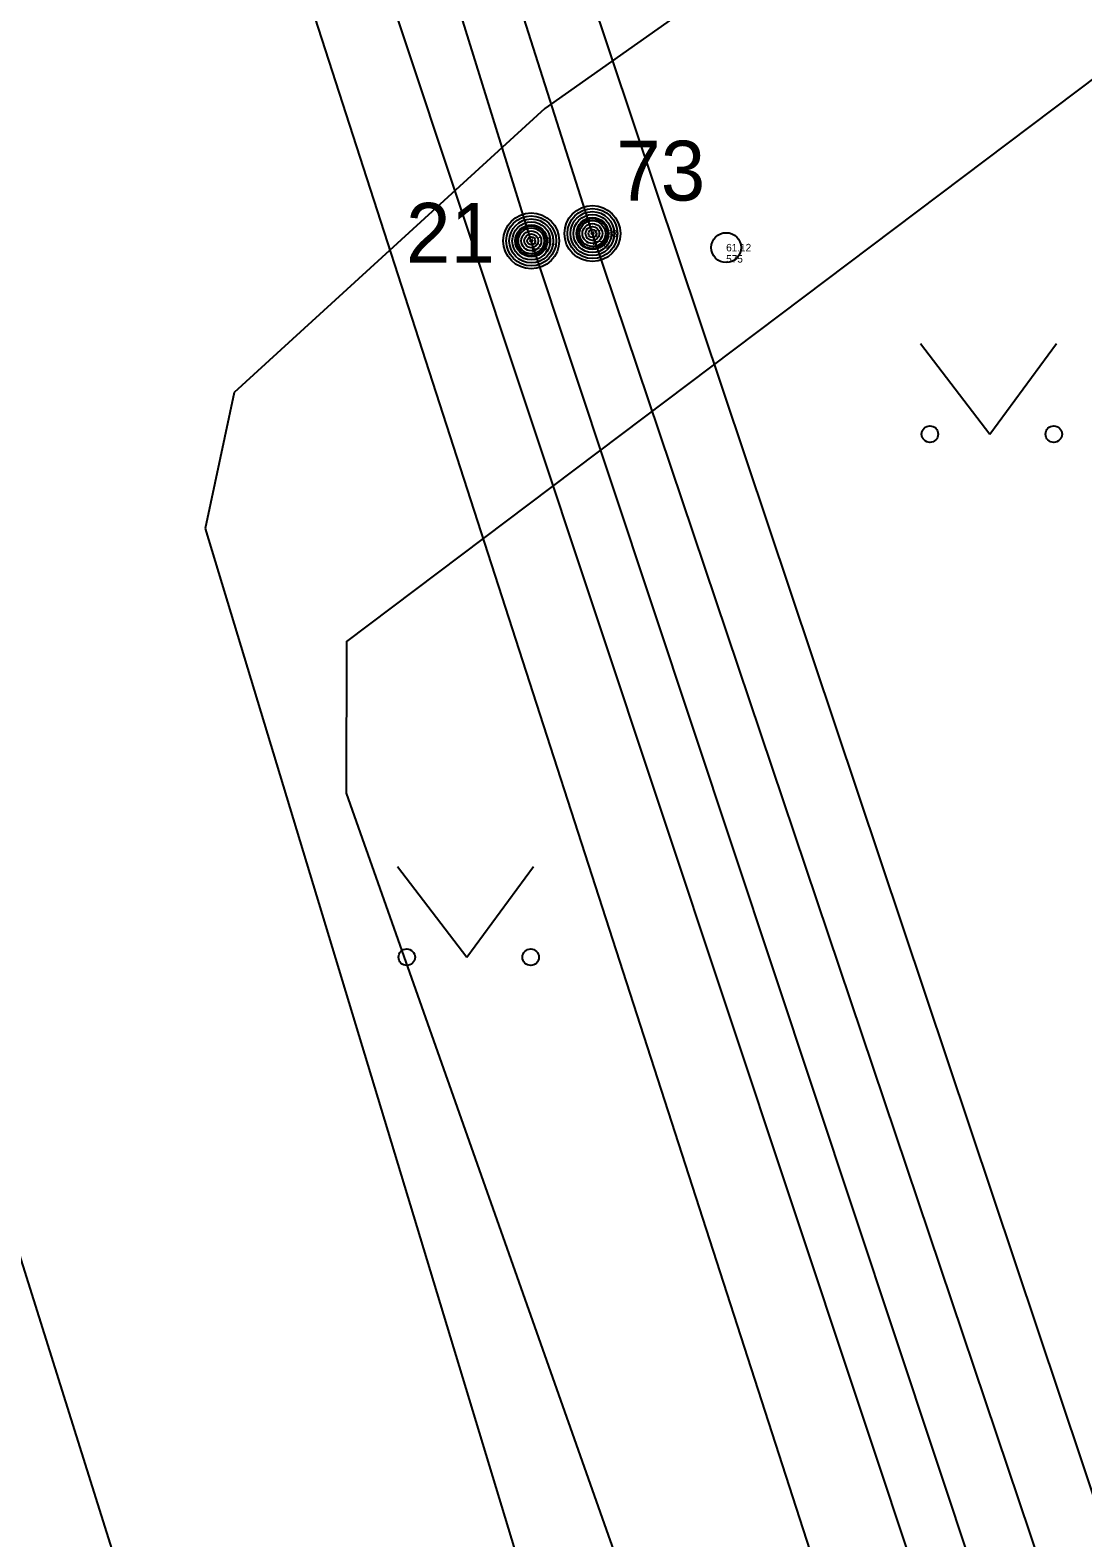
# Model space of a CAD drawing. Extents: x 635055 to 635544, y 6468300 to 6468976.
# Drawn here: x 635356 to 635363.04, y 6468647.95 to 6468658.04 of the extents above; entities that cross this region are included whole.
import ezdxf

# ---------------------------------------------------------------- set-up
doc = ezdxf.new("R2010")
doc.units = 0
for name, color, linetype in [('DTRASS', 7, 'Continuous'), ('HALJASTUS', 7, 'Continuous'), ('KOORDPUNKT', 7, 'Continuous'), ('KTRASS', 7, 'Continuous'), ('MOOTKORG-EH2000', 7, 'Continuous'), ('MOOTMPUNKT', 7, 'Continuous'), ('MOOTNR', 7, 'Continuous'), ('MOOTPIIR', 7, 'Continuous'), ('SITRASS', 7, 'Continuous'), ('TTRASS', 7, 'Continuous')]:
    doc.layers.add(name, color=color, linetype=linetype)

msp = doc.modelspace()

# ---------------------------------------------------------------- linework, layer by layer
at = {"layer": 'DTRASS'}
msp.add_lwpolyline([(635374.97, 6468674.71), (635356.593, 6468662.177), (635366.523, 6468631.411), (635377.465, 6468598.643), (635387.793, 6468567.047), (635399.859, 6468530.104), (635409.546, 6468500.229), (635420.666, 6468465.676)], dxfattribs=at)
at = {"layer": 'HALJASTUS'}
for p, q in [((635361.955, 6468655.939), (635362.418, 6468655.332)), ((635362.418, 6468655.332), (635362.864, 6468655.939)), ((635358.455, 6468652.439), (635358.918, 6468651.832)), ((635358.918, 6468651.832), (635359.364, 6468652.439))]:
    msp.add_line(p, q, dxfattribs=at)
for centre in [(635362.017, 6468655.332), (635362.846, 6468655.332), (635358.517, 6468651.832), (635359.346, 6468651.832)]:
    msp.add_circle(centre, 0.055, dxfattribs=at)
at = {"layer": 'KTRASS'}
msp.add_lwpolyline([(635351.099, 6468665.217), (635365.367, 6468619.745)], dxfattribs=at)
at = {"layer": 'MOOTMPUNKT'}
for centre in [(635359.759, 6468656.674), (635359.35, 6468656.625), (635360.654, 6468656.58)]:
    msp.add_circle(centre, 0.1, dxfattribs=at)
at = {"layer": 'MOOTPIIR'}
for points in [[(635370.369, 6468622.314), (635357.126, 6468662.114), (635394.528, 6468687.192)], [(635379.107, 6468675.2), (635358.677, 6468661.46), (635364.091, 6468645.3), (635371.578, 6468622.319)]]:
    msp.add_lwpolyline(points, dxfattribs=at)
at = {"layer": 'SITRASS'}
for points in [[(635391.812, 6468680.599), (635390.17, 6468679.158), (635386.252, 6468676.549), (635380.78, 6468672.629), (635369.548, 6468664.725), (635361.624, 6468659.052), (635359.441, 6468657.511), (635357.362, 6468655.611), (635357.168, 6468654.7), (635359.641, 6468646.546), (635363.673, 6468632.896), (635367.762, 6468618.735), (635370.804, 6468607.015), (635371.256, 6468600.831), (635371.977, 6468595.837), (635373.366, 6468589.983), (635375.341, 6468583.561), (635377.16, 6468576.239), (635379.046, 6468564.42), (635378.671, 6468561.843), (635377.415, 6468559.961)], [(635377.498, 6468667.988), (635363.456, 6468657.97), (635358.113, 6468653.945), (635358.111, 6468652.93), (635360.009, 6468647.554), (635364.406, 6468632.8), (635368.787, 6468618.205)]]:
    msp.add_lwpolyline(points, dxfattribs=at)
at = {"layer": 'TTRASS'}
for points in [[(635370.741, 6468622.418), (635366.886, 6468633.811), (635363.139, 6468645.225), (635359.35, 6468656.625), (635357.998, 6468660.98), (635357.743, 6468661.838), (635357.79, 6468661.976), (635358.586, 6468662.531), (635368.568, 6468669.149), (635378.531, 6468675.894)], [(635371.165, 6468622.429), (635367.361, 6468633.848), (635363.591, 6468645.293), (635359.759, 6468656.674), (635358.478, 6468660.704), (635358.214, 6468661.622), (635358.233, 6468661.742), (635359.043, 6468662.29), (635369.012, 6468668.908), (635378.922, 6468675.645)]]:
    msp.add_lwpolyline(points, dxfattribs=at)
for centre, radius in [((635359.759, 6468656.674), 0.187), ((635359.759, 6468656.674), 0.167), ((635359.35, 6468656.625), 0.187), ((635359.35, 6468656.625), 0.167), ((635359.35, 6468656.625), 0.147), ((635359.35, 6468656.625), 0.127), ((635359.759, 6468656.674), 0.147), ((635359.759, 6468656.674), 0.127), ((635359.759, 6468656.674), 0.107), ((635359.759, 6468656.674), 0.0866), ((635359.759, 6468656.674), 0.0666), ((635359.35, 6468656.625), 0.107), ((635359.35, 6468656.625), 0.0866), ((635359.35, 6468656.625), 0.0666), ((635359.35, 6468656.625), 0.0465), ((635359.35, 6468656.625), 0.0265), ((635359.759, 6468656.674), 0.0465), ((635359.759, 6468656.674), 0.0265), ((635359.759, 6468656.674), 0.00639), ((635359.35, 6468656.625), 0.00639)]:
    msp.add_circle(centre, radius, dxfattribs=at)

# ---------------------------------------------------------------- texts
at = {"layer": 'KOORDPUNKT'}
for s, p in [('73', (635359.919, 6468656.895)), ('21', (635358.512, 6468656.479))]:
    msp.add_text(s, height=0.4, dxfattribs=at).set_placement(p)
at = {"layer": 'MOOTKORG-EH2000'}
for s, p in [('60.41', (635359.35, 6468656.6)), ('60.38', (635359.759, 6468656.649)), ('61.12', (635360.654, 6468656.555))]:
    msp.add_text(s, height=0.05, dxfattribs=at).set_placement(p)
at = {"layer": 'MOOTNR'}
for s, p in [('577', (635359.35, 6468656.525)), ('576', (635359.759, 6468656.574)), ('575', (635360.654, 6468656.48))]:
    msp.add_text(s, height=0.05, dxfattribs=at).set_placement(p)

doc.saveas('drawing.dxf')
